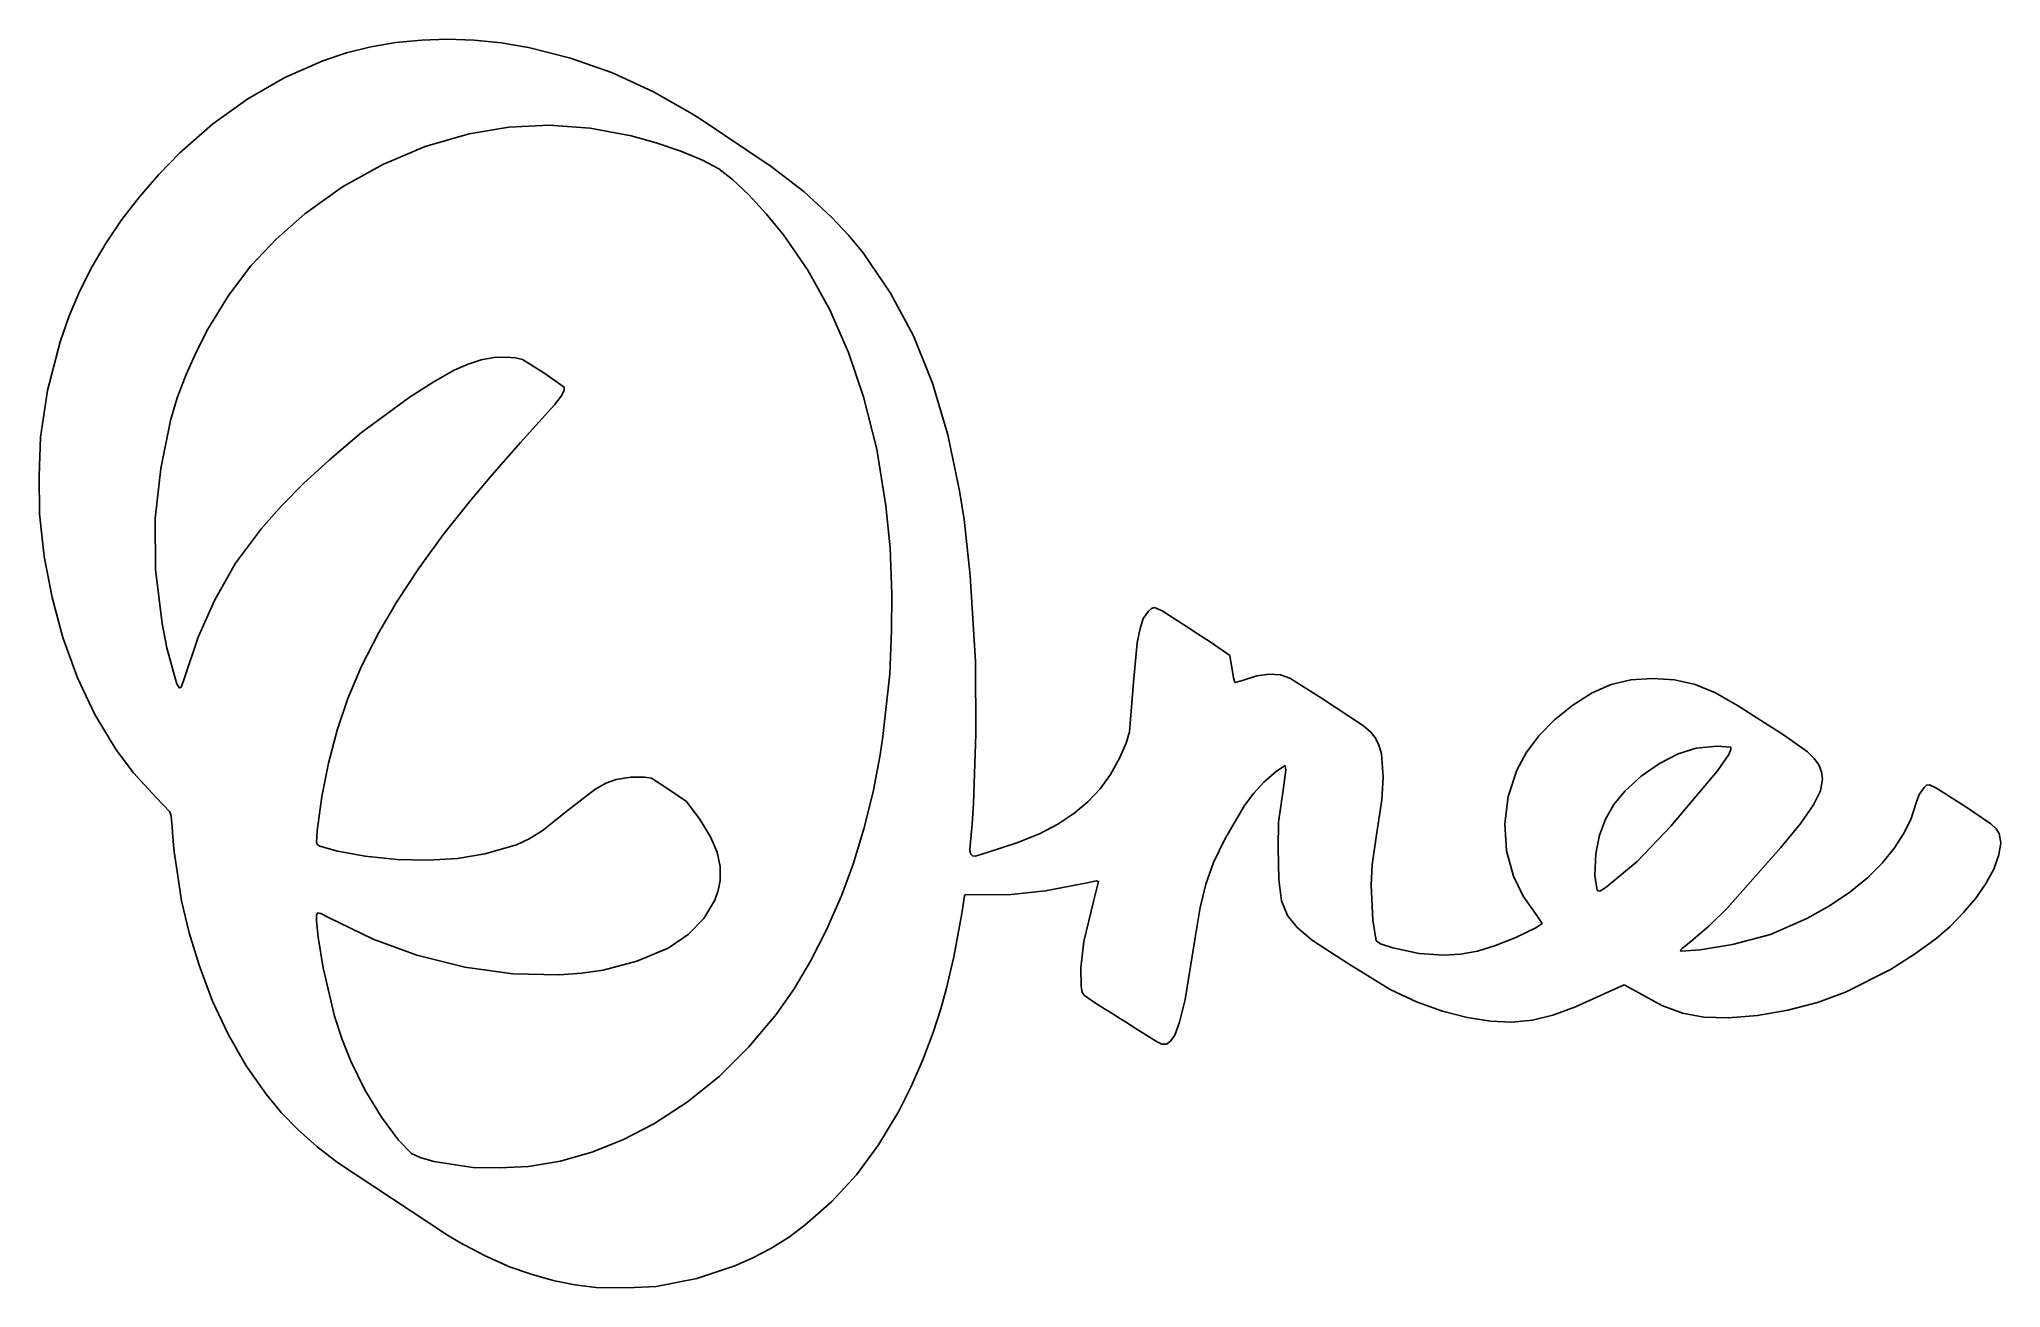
# Model space of a CAD drawing. Extents: x -61 to 142, y -27 to 102.
import ezdxf

# ---------------------------------------------------------------- set-up
doc = ezdxf.new("R2010")
doc.units = 0

msp = doc.modelspace()

# ---------------------------------------------------------------- linework, layer by layer
at = {"layer": 'Layer 1'}
for p, q in [((-24.16337, 101.358224), (-21.508914, 101.622159)), ((-21.508914, 101.622159), (-18.799505, 101.703455)), ((-18.799505, 101.703455), (-16.043849, 101.601551)), ((-16.043849, 101.601551), (-13.250654, 101.315885)), ((-35.647184, 97.741863), (-31.709929, 99.476188)), ((-31.709929, 99.476188), (-29.272585, 100.284678)), ((-29.272585, 100.284678), (-26.754163, 100.91221)), ((-26.754163, 100.91221), (-24.16337, 101.358224)), ((-13.250654, 101.315885), (-10.428629, 100.845898)), ((-10.428629, 100.845898), (-6.112774, 99.757221)), ((-6.112774, 99.757221), (-1.771727, 98.216533)), ((-39.459769, 95.552869), (-35.647184, 97.741863)), ((-1.771727, 98.216533), (2.469318, 96.274632)), ((-43.087735, 92.947837), (-39.459769, 95.552869)), ((2.469318, 96.274632), (6.485171, 93.982318)), ((6.485171, 93.982318), (7.417762, 93.400307)), ((7.417762, 93.400307), (14.660872, 88.532747)), ((-46.471129, 89.965398), (-43.087735, 92.947837)), ((-16.5764, 91.9279), (-21.119169, 90.604048)), ((-12.477856, 92.61393), (-16.5764, 91.9279)), ((-8.298397, 92.810012), (-12.477856, 92.61393)), ((-4.070162, 92.516514), (-8.298397, 92.810012)), ((0.174712, 91.7338), (-4.070162, 92.516514)), ((2.767296, 91.010513), (0.174712, 91.7338)), ((-48.667827, 87.710623), (-46.471129, 89.965398)), ((-21.119169, 90.604048), (-25.49645, 88.769512)), ((5.315505, 90.130475), (2.767296, 91.010513)), ((7.561457, 89.191525), (5.315505, 90.130475)), ((-50.670935, 85.414472), (-48.667827, 87.710623)), ((-25.49645, 88.769512), (-29.657506, 86.448995)), ((9.24727, 88.2915), (7.561457, 89.191525)), ((10.661717, 87.202161), (9.24727, 88.2915)), ((12.329309, 85.619988), (10.661717, 87.202161)), ((14.660872, 88.532747), (18.055696, 85.939581)), ((-52.48432, 83.070836), (-50.670935, 85.414472)), ((-29.657506, 86.448995), (-33.5516, 83.6672)), ((14.126439, 83.67097), (12.329309, 85.619988)), ((18.055696, 85.939581), (20.9234, 83.274)), ((-33.5516, 83.6672), (-36.538203, 81.050155)), ((15.9295, 81.4811), (14.126439, 83.67097)), ((20.9234, 83.274), (22.636663, 81.450352)), ((-54.111853, 80.673604), (-52.48432, 83.070836)), ((18.443355, 77.841195), (15.9295, 81.4811)), ((22.636663, 81.450352), (24.152675, 79.626487)), ((-55.557402, 78.216665), (-54.111853, 80.673604)), ((-36.538203, 81.050155), (-39.12815, 78.280587)), ((24.152675, 79.626487), (26.9903, 75.4668)), ((-56.824835, 75.693908), (-55.557402, 78.216665)), ((-39.12815, 78.280587), (-41.438272, 75.219477)), ((20.707262, 73.740763), (18.443355, 77.841195)), ((-57.918021, 73.099223), (-56.824835, 75.693908)), ((-41.438272, 75.219477), (-43.5854, 71.7278)), ((26.9903, 75.4668), (29.359954, 71.041053)), ((-58.840829, 70.426498), (-57.918021, 73.099223)), ((22.647789, 69.328498), (20.707262, 73.740763)), ((-43.5854, 71.7278), (-44.771929, 69.44185)), ((29.359954, 71.041053), (31.334076, 66.163805)), ((-60.170456, 65.387843), (-58.840829, 70.426498)), ((-44.771929, 69.44185), (-45.836436, 67.049095)), ((24.1915, 64.7531), (22.647789, 69.328498)), ((-45.836436, 67.049095), (-46.743625, 64.635572)), ((-20.299458, 66.265547), (-18.119734, 67.481817)), ((-18.119734, 67.481817), (-16.694719, 68.113733)), ((-16.694719, 68.113733), (-15.325195, 68.551523)), ((-15.325195, 68.551523), (-14.018194, 68.793403)), ((-14.018194, 68.793403), (-12.780744, 68.837587)), ((-12.780744, 68.837587), (-11.798306, 68.772601)), ((-11.798306, 68.772601), (-11.071653, 68.587785)), ((-11.071653, 68.587785), (-8.862364, 67.236027)), ((-8.862364, 67.236027), (-6.747884, 65.755217)), ((-60.874379, 60.569898), (-60.170456, 65.387843)), ((-22.776524, 64.683068), (-20.299458, 66.265547)), ((-6.768718, 65.389187), (-7.055787, 64.825475)), ((-6.747884, 65.755217), (-6.768718, 65.389187)), ((31.334076, 66.163805), (32.916205, 60.82488)), ((-46.743625, 64.635572), (-47.4582, 62.28732)), ((-27.692274, 61.045107), (-22.776524, 64.683068)), ((-7.74732, 63.925908), (-11.250648, 60.036057)), ((-7.055787, 64.825475), (-7.74732, 63.925908)), ((25.559838, 59.318438), (24.1915, 64.7531)), ((-47.4582, 62.28732), (-48.460463, 57.332739)), ((-31.024162, 58.231783), (-27.692274, 61.045107)), ((-61.019886, 56.585121), (-60.874379, 60.569898)), ((-11.250648, 60.036057), (-14.234618, 56.647227)), ((26.4943, 53.4661), (25.559838, 59.318438)), ((32.916205, 60.82488), (34.10988, 55.0141)), ((-48.460463, 57.332739), (-49.02871, 52.16932)), ((-33.713199, 55.783064), (-31.024162, 58.231783)), ((-60.976893, 52.654748), (-61.019886, 56.585121)), ((-35.982799, 53.485084), (-33.713199, 55.783064)), ((-14.234618, 56.647227), (-16.424828, 54.018767)), ((34.10988, 55.0141), (34.591263, 52.0574)), ((-38.056374, 51.123977), (-35.982799, 53.485084)), ((-16.424828, 54.018767), (-19.183697, 50.562236)), ((26.931468, 49.129076), (26.4943, 53.4661)), ((-60.49487, 48.239637), (-60.976893, 52.654748)), ((-49.02871, 52.16932), (-48.993624, 46.905)), ((-40.717333, 47.543313), (-38.056374, 51.123977)), ((34.591263, 52.0574), (35.228402, 46.27038)), ((-19.183697, 50.562236), (-21.733675, 47.065766)), ((27.105945, 44.29151), (26.931468, 49.129076)), ((-59.696753, 43.999109), (-60.49487, 48.239637)), ((-48.993624, 46.905), (-48.324263, 41.29289)), ((-42.916164, 43.694187), (-40.717333, 47.543313)), ((-21.733675, 47.065766), (-24.00204, 43.633922)), ((35.228402, 46.27038), (35.755872, 37.3845)), ((-58.563124, 39.848801), (-59.696753, 43.999109)), ((-44.605974, 39.881621), (-42.916164, 43.694187)), ((-24.00204, 43.633922), (-25.916068, 40.371267)), ((27.101351, 40.576453), (27.105945, 44.29151)), ((53.105877, 41.818004), (53.641097, 42.583384)), ((53.641097, 42.583384), (53.959639, 42.861863)), ((53.959639, 42.861863), (54.262551, 42.958556)), ((54.262551, 42.958556), (55.071267, 42.611493)), ((55.071267, 42.611493), (56.122137, 41.927412)), ((-48.324263, 41.29289), (-47.813475, 38.779918)), ((26.905124, 36.11501), (27.101351, 40.576453)), ((52.487137, 39.29504), (52.776217, 40.809638)), ((52.776217, 40.809638), (53.105877, 41.818004)), ((56.122137, 41.927412), (57.568697, 41.006062)), ((57.568697, 41.006062), (58.996977, 40.084703)), ((-57.074563, 35.704348), (-58.563124, 39.848801)), ((-47.813475, 38.779918), (-47.151004, 36.2644)), ((-46.025944, 35.593307), (-44.605974, 39.881621)), ((-25.916068, 40.371267), (-27.691132, 36.887659)), ((52.108143, 35.256364), (52.487137, 39.29504)), ((58.996977, 40.084703), (60.042377, 39.412651)), ((60.042377, 39.412651), (62.075327, 37.994411)), ((-27.691132, 36.887659), (-29.11213, 33.574089)), ((35.755872, 37.3845), (35.811921, 29.873409)), ((62.075327, 37.994411), (62.450507, 35.683391)), ((-55.269405, 31.896409), (-57.074563, 35.704348)), ((-47.151004, 36.2644), (-46.781177, 35.083902)), ((-46.781177, 35.083902), (-46.521771, 34.6092)), ((-46.521771, 34.6092), (-46.295718, 34.794325)), ((-46.295718, 34.794325), (-46.025944, 35.593307)), ((26.197427, 29.61861), (26.905124, 36.11501)), ((51.702364, 30.106514), (52.108143, 35.256364)), ((62.450507, 35.683391), (62.564976, 35.207765)), ((62.564976, 35.207765), (63.367692, 35.426103)), ((63.367692, 35.426103), (64.849089, 35.887621)), ((64.849089, 35.887621), (66.160443, 36.079059)), ((66.160443, 36.079059), (67.298902, 36.000285)), ((67.298902, 36.000285), (68.261612, 35.651169)), ((68.261612, 35.651169), (71.336392, 33.712339)), ((99.516021, 34.14244), (101.479955, 34.995508)), ((101.479955, 34.995508), (103.521037, 35.477866)), ((103.521037, 35.477866), (105.759834, 35.629718)), ((105.759834, 35.629718), (108.021337, 35.477177)), ((108.021337, 35.477177), (110.151049, 34.991208)), ((110.151049, 34.991208), (112.283417, 34.129294)), ((-29.11213, 33.574089), (-30.234557, 30.286534)), ((71.336392, 33.712339), (75.887408, 30.723976)), ((95.617074, 31.353902), (97.508664, 32.878458)), ((97.508664, 32.878458), (99.516021, 34.14244)), ((112.283417, 34.129294), (114.552884, 32.848918)), ((114.552884, 32.848918), (119.385622, 29.736051)), ((-53.078603, 28.242228), (-55.269405, 31.896409)), ((75.887408, 30.723976), (76.6415, 30.093958)), ((93.998389, 29.69713), (95.617074, 31.353902)), ((-30.234557, 30.286534), (-31.113908, 26.880967)), ((25.89748, 27.71702), (26.197427, 29.61861)), ((35.811921, 29.873409), (35.568491, 22.7116)), ((50.649884, 27.378554), (51.353299, 28.933012)), ((51.353299, 28.933012), (51.702364, 30.106514)), ((76.6415, 30.093958), (77.035802, 29.563639)), ((77.035802, 29.563639), (77.448171, 28.759498)), ((77.448171, 28.759498), (77.723891, 27.844491)), ((92.687271, 27.948431), (93.998389, 29.69713)), ((110.25146, 28.425557), (108.410586, 27.834617)), ((112.401379, 28.638826), (110.25146, 28.425557)), ((113.85492, 28.53502), (112.401379, 28.638826)), ((113.863279, 28.277274), (113.85492, 28.53502)), ((119.385622, 29.736051), (121.762934, 28.052488)), ((-51.285925, 25.86512), (-53.078603, 28.242228)), ((-31.113908, 26.880967), (-31.802922, 23.426694)), ((25.21233, 24.072315), (25.89748, 27.71702)), ((49.713929, 25.696138), (50.649884, 27.378554)), ((67.778834, 26.648306), (66.887284, 26.062191)), ((67.861295, 26.163373), (67.778834, 26.648306)), ((77.723891, 27.844491), (77.91855, 25.433099)), ((91.718384, 26.148098), (92.687271, 27.948431)), ((106.478338, 26.840222), (104.593793, 25.526477)), ((108.410586, 27.834617), (106.478338, 26.840222)), ((112.472909, 26.097095), (113.629611, 27.776964)), ((113.629611, 27.776964), (113.863279, 28.277274)), ((121.762934, 28.052488), (122.464124, 27.366564)), ((122.464124, 27.366564), (122.947403, 26.688099)), ((122.947403, 26.688099), (123.226574, 25.992216)), ((-48.937984, 23.335328), (-51.285925, 25.86512)), ((-3.573525, 24.167156), (-2.431699, 24.79513)), ((-2.431699, 24.79513), (-1.365313, 25.174282)), ((-1.365313, 25.174282), (0.152476, 25.426412)), ((0.152476, 25.426412), (1.562417, 25.417919)), ((1.562417, 25.417919), (2.289671, 25.332815)), ((2.289671, 25.332815), (4.051021, 24.153045)), ((48.639717, 24.208879), (49.713929, 25.696138)), ((65.559714, 24.903596), (64.540502, 23.780949)), ((66.887284, 26.062191), (65.559714, 24.903596)), ((67.57133, 24.089796), (67.861295, 26.163373)), ((77.91855, 25.433099), (77.786328, 23.090303)), ((90.838216, 23.426432), (91.718384, 26.148098)), ((104.593793, 25.526477), (102.89603, 23.977487)), ((107.65901, 20.35944), (112.472909, 26.097095)), ((123.315444, 25.254038), (123.107805, 24.011645)), ((123.226574, 25.992216), (123.315444, 25.254038)), ((133.319529, 23.641493), (133.823163, 24.371391)), ((133.823163, 24.371391), (134.094472, 24.615116)), ((134.094472, 24.615116), (134.378181, 24.630062)), ((134.378181, 24.630062), (135.053217, 24.334197)), ((135.053217, 24.334197), (138.032217, 22.412907)), ((-47.533804, 21.843048), (-48.937984, 23.335328)), ((-31.802922, 23.426694), (-32.275638, 19.891647)), ((-6.291993, 22.031752), (-3.573525, 24.167156)), ((4.051021, 24.153045), (5.888721, 22.898415)), ((5.888721, 22.898415), (7.320061, 21.031435)), ((24.255834, 20.191214), (25.21233, 24.072315)), ((35.568491, 22.7116), (35.415603, 20.58347)), ((45.942774, 21.657264), (47.393811, 22.876135)), ((47.393811, 22.876135), (48.639717, 24.208879)), ((63.570214, 22.481116), (61.550294, 19.017966)), ((64.540502, 23.780949), (63.570214, 22.481116)), ((67.102847, 20.79051), (67.57133, 24.089796)), ((77.786328, 23.090303), (77.235847, 19.463409)), ((90.487701, 20.613775), (90.838216, 23.426432)), ((101.761078, 22.592472), (100.899928, 21.094069)), ((102.89603, 23.977487), (101.761078, 22.592472)), ((122.406039, 22.551728), (121.083995, 20.665715)), ((123.107805, 24.011645), (122.406039, 22.551728)), ((132.501114, 21.152804), (132.986936, 22.651741)), ((132.986936, 22.651741), (133.319529, 23.641493)), ((138.032217, 22.412907), (140.733499, 20.594446)), ((-47.369993, 21.377959), (-47.533804, 21.843048)), ((-47.279454, 20.284738), (-47.369993, 21.377959)), ((-47.204572, 19.239338), (-47.279454, 20.284738)), ((-9.023213, 19.878242), (-6.291993, 22.031752)), ((7.320061, 21.031435), (8.383777, 19.255532)), ((35.415603, 20.58347), (35.232794, 18.34718)), ((42.384512, 19.578685), (44.292436, 20.557331)), ((44.292436, 20.557331), (45.942774, 21.657264)), ((67.047907, 18.119296), (67.102847, 20.79051)), ((90.670341, 17.827054), (90.487701, 20.613775)), ((100.899928, 21.094069), (100.287113, 19.427596)), ((104.152379, 16.696632), (107.65901, 20.35944)), ((121.083995, 20.665715), (119.015524, 18.145028)), ((131.771487, 19.659011), (132.501114, 21.152804)), ((140.733499, 20.594446), (141.282179, 20.081687)), ((-47.129915, 18.417956), (-47.204572, 19.239338)), ((-47.057198, 17.708577), (-47.129915, 18.417956)), ((-32.275638, 19.891647), (-32.342799, 18.682018)), ((-32.342799, 18.682018), (-32.240703, 18.43245)), ((-32.240703, 18.43245), (-32.026213, 18.277717)), ((-32.026213, 18.277717), (-30.199663, 17.792477)), ((-14.946233, 17.493082), (-11.687175, 18.434826)), ((-11.687175, 18.434826), (-10.364583, 19.060089)), ((-10.364583, 19.060089), (-9.023213, 19.878242)), ((8.383777, 19.255532), (9.060451, 17.66821)), ((23.125875, 16.432166), (24.255834, 20.191214)), ((35.232794, 18.34718), (35.18293, 17.794307)), ((37.094964, 17.669314), (40.043766, 18.642341)), ((40.043766, 18.642341), (42.384512, 19.578685)), ((61.550294, 19.017966), (60.387569, 16.596271)), ((77.235847, 19.463409), (76.762029, 16.366504)), ((100.287113, 19.427596), (99.89717, 17.538367)), ((130.777232, 18.133899), (131.771487, 19.659011)), ((141.282179, 20.081687), (141.575217, 19.612737)), ((141.757476, 18.644344), (141.572253, 17.389324)), ((141.575217, 19.612737), (141.757476, 18.644344)), ((-46.871033, 16.364497), (-47.057198, 17.708577)), ((-46.30095, 12.630937), (-46.871033, 16.364497)), ((-30.199663, 17.792477), (-27.341633, 17.270017)), ((-27.341633, 17.270017), (-24.047931, 16.920406)), ((-24.047931, 16.920406), (-20.848549, 16.841687)), ((-20.848549, 16.841687), (-17.796859, 17.032899)), ((-17.796859, 17.032899), (-14.946233, 17.493082)), ((9.060451, 17.66821), (9.376623, 16.187463)), ((21.92034, 13.15362), (23.125875, 16.432166)), ((35.18293, 17.794307), (35.272578, 17.453179)), ((35.272578, 17.453179), (35.472359, 17.284801)), ((35.472359, 17.284801), (35.752893, 17.250178)), ((35.752893, 17.250178), (37.094964, 17.669314)), ((60.387569, 16.596271), (59.568355, 14.365833)), ((67.127823, 14.831138), (67.047907, 18.119296)), ((76.762029, 16.366504), (76.680539, 14.273759)), ((91.389643, 15.183198), (90.670341, 17.827054)), ((99.89717, 17.538367), (99.805506, 15.245502)), ((100.974, 14.0641), (104.152379, 16.696632)), ((119.015524, 18.145028), (113.510412, 11.934431)), ((127.984249, 15.011865), (129.497526, 16.541001)), ((129.497526, 16.541001), (130.777232, 18.133899)), ((141.572253, 17.389324), (141.041251, 15.92993)), ((9.358831, 14.731285), (9.158669, 13.714918)), ((9.376623, 16.187463), (9.358831, 14.731285)), ((47.480924, 14.534547), (42.998704, 13.682375)), ((48.259081, 14.710435), (47.480924, 14.534547)), ((47.961843, 12.589476), (48.487044, 14.639116)), ((48.487044, 14.639116), (48.259081, 14.710435)), ((59.568355, 14.365833), (58.98408, 11.968656)), ((67.417476, 12.638338), (67.127823, 14.831138)), ((76.680539, 14.273759), (76.833809, 10.639237)), ((92.397223, 13.1287), (91.389643, 15.183198)), ((99.805506, 15.245502), (100.02347, 13.697417)), ((126.16156, 13.532151), (127.984249, 15.011865)), ((140.186177, 14.348417), (139.172214, 12.911377)), ((141.041251, 15.92993), (140.186177, 14.348417)), ((-45.514867, 9.343246), (-46.30095, 12.630937)), ((8.808163, 12.719734), (7.687194, 10.833225)), ((9.158669, 13.714918), (8.808163, 12.719734)), ((20.340245, 9.580268), (21.92034, 13.15362)), ((34.643636, 13.143435), (34.342158, 11.324225)), ((34.75124, 13.289322), (34.643636, 13.143435)), ((35.255104, 13.265293), (34.75124, 13.289322)), ((39.467814, 13.30179), (35.255104, 13.265293)), ((42.998704, 13.682375), (39.467814, 13.30179)), ((46.960903, 8.452251), (47.961843, 12.589476)), ((68.016202, 11.126666), (67.417476, 12.638338)), ((93.805843, 11.115758), (92.397223, 13.1287)), ((100.02347, 13.697417), (100.304154, 13.640431)), ((100.304154, 13.640431), (100.973997, 14.064097)), ((100.973997, 14.064097), (100.974, 14.0641)), ((124.058009, 12.12287), (126.16156, 13.532151)), ((139.172214, 12.911377), (137.918963, 11.432522)), ((-32.256388, 11.400823), (-32.371992, 11.158562)), ((-32.371992, 11.158562), (-32.355219, 10.557213)), ((-32.355219, 10.557213), (-32.194524, 8.869968)), ((-31.899581, 11.321543), (-32.256388, 11.400823)), ((-31.192749, 10.958265), (-31.899581, 11.321543)), ((-26.49687, 8.683164), (-31.192749, 10.958265)), ((7.687194, 10.833225), (6.058068, 9.152373)), ((34.342158, 11.324225), (33.534561, 6.862845)), ((58.98408, 11.968656), (58.526174, 9.046746)), ((69.023337, 9.881896), (68.016202, 11.126666)), ((76.833809, 10.639237), (77.197973, 8.524289)), ((93.684741, 9.844319), (94.335133, 10.313669)), ((94.335133, 10.313669), (93.805843, 11.115758)), ((113.510412, 11.934431), (111.614394, 10.059178)), ((117.957957, 9.175916), (121.702146, 10.805031)), ((121.702146, 10.805031), (124.058009, 12.12287)), ((137.918963, 11.432522), (136.510517, 10.003715)), ((-44.50213, 5.985197), (-45.514867, 9.343246)), ((-32.194524, 8.869968), (-31.672487, 5.723823)), ((-21.996779, 7.030575), (-26.49687, 8.683164)), ((6.058068, 9.152373), (3.982931, 7.757795)), ((18.725229, 6.417615), (20.340245, 9.580268)), ((46.649043, 5.729316), (46.960903, 8.452251)), ((58.526174, 9.046746), (57.4332, 2.448468)), ((70.619724, 8.556358), (69.023337, 9.881896)), ((74.208037, 6.209236), (70.619724, 8.556358)), ((77.197973, 8.524289), (77.630888, 8.19675)), ((77.630888, 8.19675), (78.915523, 7.792295)), ((89.535594, 8.013298), (91.625023, 8.866119)), ((91.625023, 8.866119), (93.684741, 9.844319)), ((109.914304, 8.611018), (108.825534, 7.726514)), ((111.614394, 10.059178), (109.914304, 8.611018)), ((110.685417, 7.568332), (114.011006, 8.113101)), ((114.011006, 8.113101), (117.957957, 9.175916)), ((135.030967, 8.716817), (132.850256, 7.139272)), ((136.510517, 10.003715), (135.030967, 8.716817)), ((-17.02293, 5.787593), (-21.996779, 7.030575)), ((0.753496, 6.395822), (-2.737479, 5.463265)), ((3.982931, 7.757795), (0.753496, 6.395822)), ((17.018103, 3.562064), (18.725229, 6.417615)), ((33.534561, 6.862845), (32.729738, 3.483745)), ((78.645629, 3.489131), (74.208037, 6.209236)), ((78.915523, 7.792295), (81.631082, 7.196531)), ((81.631082, 7.196531), (84.142513, 7.017999)), ((84.142513, 7.017999), (85.908144, 7.117354)), ((85.908144, 7.117354), (87.667903, 7.439748)), ((87.667903, 7.439748), (89.535594, 8.013298)), ((108.825534, 7.726514), (108.624429, 7.517512)), ((108.624429, 7.517512), (108.704836, 7.433076)), ((108.704836, 7.433076), (110.685417, 7.568332)), ((132.850256, 7.139272), (130.364017, 5.541427)), ((-43.093832, 2.262607), (-44.50213, 5.985197)), ((-31.672487, 5.723823), (-30.498963, 0.726442)), ((-12.059415, 5.104259), (-17.02293, 5.787593)), ((-7.249757, 4.992256), (-12.059415, 5.104259)), ((-4.947475, 5.154154), (-7.249757, 4.992256)), ((-2.737479, 5.463265), (-4.947475, 5.154154)), ((46.679413, 3.823076), (46.649043, 5.729316)), ((130.364017, 5.541427), (125.697067, 3.186157)), ((-41.464765, -1.212293), (-43.093832, 2.262607)), ((15.16168, 0.91002), (17.018103, 3.562064)), ((32.729738, 3.483745), (32.168486, 1.467625)), ((46.783063, 3.175157), (46.679413, 3.823076)), ((47.05097, 2.852348), (46.783063, 3.175157)), ((48.06701, 2.13965), (47.05097, 2.852348)), ((49.1031, 1.487486), (48.06701, 2.13965)), ((57.4332, 2.448468), (56.870412, 0.087453)), ((81.347557, 2.190416), (78.645629, 3.489131)), ((84.035755, 1.240444), (81.347557, 2.190416)), ((100.744847, 3.043506), (97.807016, 1.687364)), ((102.821437, 3.969101), (100.744847, 3.043506)), ((104.342247, 3.149077), (102.821437, 3.969101)), ((106.718444, 1.835153), (104.342247, 3.149077)), ((122.821759, 2.143134), (119.746194, 1.335036)), ((125.697067, 3.186157), (122.821759, 2.143134)), ((-30.498963, 0.726442), (-29.711011, -1.688092)), ((12.350424, -2.464264), (15.16168, 0.91002)), ((32.168486, 1.467625), (31.388111, -0.979594)), ((49.532444, 1.230379), (49.1031, 1.487486)), ((50.180112, 0.818476), (49.532444, 1.230379)), ((50.748928, 0.459546), (50.180112, 0.818476)), ((51.263534, 0.142193), (50.748928, 0.459546)), ((52.284174, -0.511179), (51.263534, 0.142193)), ((56.870412, 0.087453), (56.381224, -1.242954)), ((86.611501, 0.569742), (84.035755, 1.240444)), ((89.018135, 0.190252), (86.611501, 0.569742)), ((91.198997, 0.113916), (89.018135, 0.190252)), ((93.338123, 0.315876), (91.198997, 0.113916)), ((95.439452, 0.809256), (93.338123, 0.315876)), ((97.807016, 1.687364), (95.439452, 0.809256)), ((108.858769, 1.019463), (106.718444, 1.835153)), ((111.055364, 0.620166), (108.858769, 1.019463)), ((113.600367, 0.555417), (111.055364, 0.620166)), ((116.621892, 0.794814), (113.600367, 0.555417)), ((119.746194, 1.335036), (116.621892, 0.794814)), ((-39.622833, -4.424273), (-41.464765, -1.212293)), ((-29.711011, -1.688092), (-28.818567, -3.946107)), ((31.388111, -0.979594), (30.313764, -3.782641)), ((54.477004, -1.904429), (52.284174, -0.511179)), ((55.044109, -2.185725), (54.477004, -1.904429)), ((55.929716, -1.87809), (55.506179, -2.184647)), ((56.381224, -1.242954), (55.929716, -1.87809)), ((-28.818567, -3.946107), (-27.353195, -6.902208)), ((9.269159, -5.509164), (12.350424, -2.464264)), ((30.313764, -3.782641), (29.083606, -6.604304)), ((55.506179, -2.184647), (55.044109, -2.185725)), ((-37.57594, -7.358103), (-39.622833, -4.424273)), ((5.975455, -8.173122), (9.269159, -5.509164)), ((-36.005706, -9.240768), (-37.57594, -7.358103)), ((-27.353195, -6.902208), (-25.650387, -9.725207)), ((29.083606, -6.604304), (27.835796, -9.107375)), ((-34.260049, -11.032034), (-36.005706, -9.240768)), ((-25.650387, -9.725207), (-23.876387, -12.112562)), ((2.52688, -10.40458), (5.975455, -8.173122)), ((27.835796, -9.107375), (25.747256, -12.586452)), ((-32.323139, -12.746975), (-34.260049, -11.032034)), ((-23.876387, -12.112562), (-22.532347, -13.487477)), ((-3.90175, -13.336009), (-0.694028, -12.058328)), ((-0.694028, -12.058328), (2.52688, -10.40458)), ((-30.17915, -14.400663), (-32.323139, -12.746975)), ((-22.532347, -13.487477), (-21.628773, -13.90527)), ((-21.628773, -13.90527), (-20.238714, -14.289951)), ((-7.134432, -14.250605), (-3.90175, -13.336009)), ((25.747256, -12.586452), (23.45552, -15.685456)), ((-18.81125, -21.910583), (-30.17915, -14.400663)), ((-20.238714, -14.289951), (-16.178267, -14.919597)), ((-16.178267, -14.919597), (-13.394412, -14.957405)), ((-13.394412, -14.957405), (-10.430197, -14.815147)), ((-10.43022, -14.8151), (-7.134432, -14.250605)), ((-10.430197, -14.815147), (-10.43022, -14.8151)), ((23.45552, -15.685456), (20.928267, -18.443669)), ((20.928267, -18.443669), (18.133176, -20.900375)), ((-17.53981, -22.66323), (-18.81125, -21.910583)), ((16.425077, -22.147511), (14.614401, -23.282122)), ((18.133176, -20.900375), (16.425077, -22.147511)), ((-14.992133, -24.010144), (-17.53981, -22.66323)), ((-12.40739, -25.17397), (-14.992133, -24.010144)), ((12.752335, -24.274559), (10.890066, -25.095175)), ((14.614401, -23.282122), (12.752335, -24.274559)), ((-10.157418, -25.964664), (-12.40739, -25.17397)), ((-7.889594, -26.591738), (-10.157418, -25.964664)), ((10.890066, -25.095175), (6.952254, -26.408192)), ((-5.642887, -27.045861), (-7.889594, -26.591738)), ((-3.45627, -27.3177), (-5.642887, -27.045861)), ((-3.456234, -27.317706), (-3.45627, -27.3177)), ((-0.26073, -27.353837), (-3.456234, -27.317706)), ((2.750906, -27.213295), (-0.26073, -27.353837)), ((6.952254, -26.408192), (2.750906, -27.213295))]:
    msp.add_line(p, q, dxfattribs=at)

doc.saveas('drawing.dxf')
